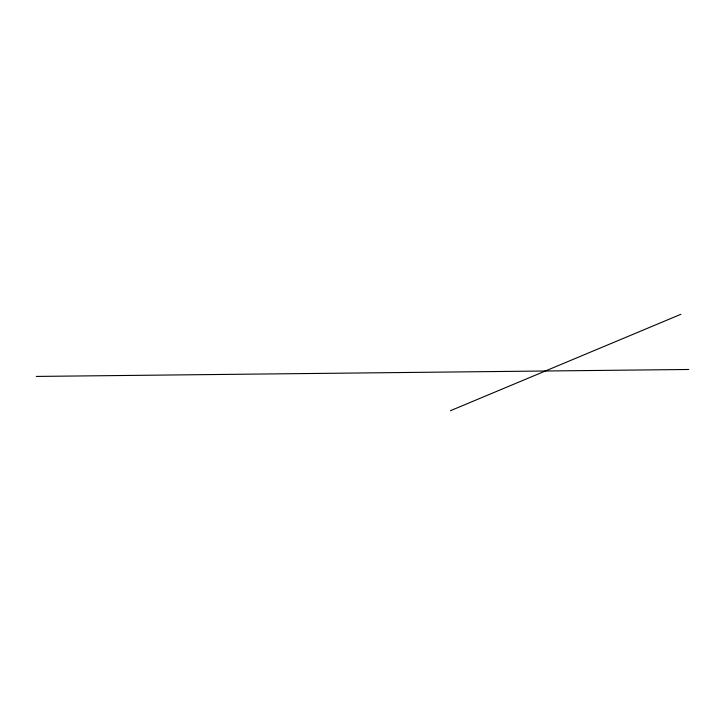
<?xml version="1.0" encoding="UTF-8"?>
<svg xmlns="http://www.w3.org/2000/svg" width="725" height="725" viewBox="0 0 725 725"><rect width="100%" height="100%" fill="white"/><g stroke="black" fill="none" stroke-linecap="round" stroke-linejoin="round"><path stroke-width="1.09" d="M450.452 410.703L680.902 314.297M36.25 376.429L688.75 369.478"/></g></svg>
